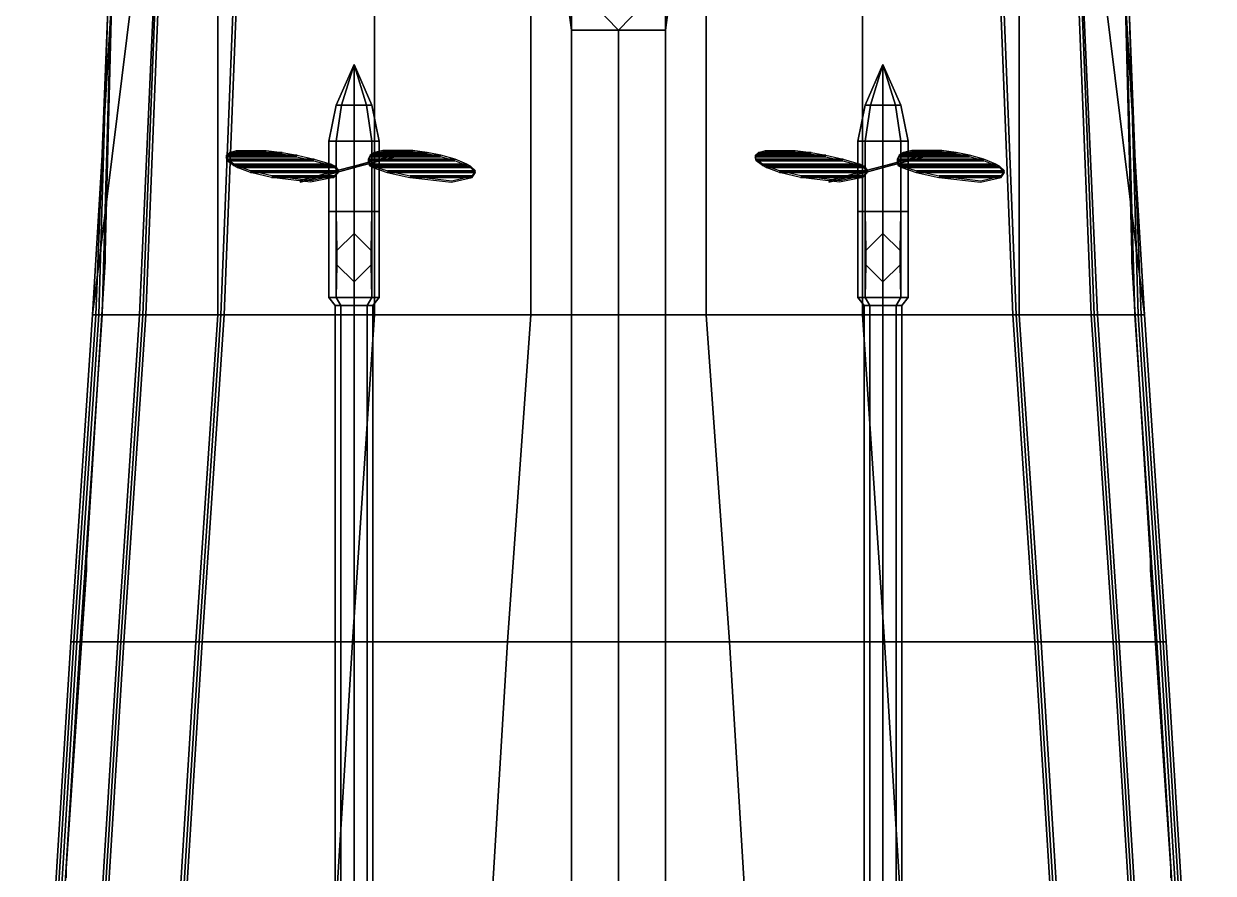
# Model space of a CAD drawing. Header units: millimetres. Extents: x -4 to 4, y -29 to 80.
# Drawn here: x -3.8 to 3.8, y 19.54 to 24.97 of the extents above; entities that cross this region are included whole.
import ezdxf

# ---------------------------------------------------------------- set-up
doc = ezdxf.new("R2010")
doc.units = ezdxf.units.MM
for name, color, linetype in [('deck', 2, 'Continuous'), ('propeller', 1, 'Continuous'), ('railings', 6, 'Continuous'), ('rails', 5, 'Continuous')]:
    doc.layers.add(name, color=color, linetype=linetype)

msp = doc.modelspace()

# ---------------------------------------------------------------- linework, layer by layer
for points in [[(-3.06, 23.11, -0.48), (-3.36, 23.11, -0.05), (-2.89, 26.91)], [(-3.36, 23.11, -0.05), (-3.36, 23.11), (-2.89, 26.91)], [(-3.36, 23.11), (-3.34, 23.11, 1.03), (-3.19, 26.91, 1.03), (-3.13, 26.91, 0.48)], [(-3.36, 23.11), (-3.36, 23.11), (-3.13, 26.91, 0.48), (-2.89, 26.91)], [(-3.34, 23.11, 1.03), (-3.3, 23.11, 1.64), (-3.19, 26.91, 1.69), (-3.19, 26.91, 1.03)], [(-3.32, 23.11, 1.7), (-3.3, 23.11, 1.72), (-3.19, 26.91, 1.77), (-3.21, 26.91, 1.75)], [(-3.32, 23.11, 1.66), (-3.32, 23.11, 1.7), (-3.21, 26.91, 1.75), (-3.21, 26.91, 1.71)], [(-3.3, 23.11, 1.64), (-3.32, 23.11, 1.66), (-3.21, 26.91, 1.71), (-3.19, 26.91, 1.69)], [(-2.56, 23.11, -0.77), (-3.06, 23.11, -0.48), (-2.89, 26.91), (-2.56, 26.91, -0.24)], [(-1.56, 23.11, -0.95), (-2.56, 23.11, -0.77), (-2.56, 26.91, -0.24), (-1.56, 26.91, -0.42)], [(-0.56, 23.11, -0.98), (-1.56, 23.11, -0.95), (-1.56, 26.91, -0.42), (-0.56, 26.91, -0.45)], [(0.3, 24.93, -0.81), (-0.3, 24.93, -0.81), (-0.56, 26.91, -0.45), (0.56, 26.91, -0.45)], [(-0.3, 23.11, -1.05), (-0.56, 23.11, -0.98), (-0.56, 26.91, -0.45), (-0.3, 24.93, -0.81)], [(0.56, 23.11, -0.98), (0.3, 23.11, -1.05), (0.3, 24.93, -0.81), (0.56, 26.91, -0.45)], [(1.56, 23.11, -0.95), (0.56, 23.11, -0.98), (0.56, 26.91, -0.45), (1.56, 26.91, -0.42)], [(2.56, 23.11, -0.77), (1.56, 23.11, -0.95), (1.56, 26.91, -0.42), (2.56, 26.91, -0.24)], [(3.06, 23.11, -0.48), (2.56, 23.11, -0.77), (2.56, 26.91, -0.24), (2.89, 26.91)], [(3.36, 23.11, -0.05), (3.06, 23.11, -0.48), (2.89, 26.91)], [(3.36, 23.11), (3.36, 23.11, -0.05), (2.89, 26.91)], [(3.36, 23.11), (3.36, 23.11), (2.89, 26.91), (3.13, 26.91, 0.48)], [(3.34, 23.11, 1.03), (3.36, 23.11), (3.13, 26.91, 0.48), (3.19, 26.91, 1.03)], [(3.3, 23.11, 1.64), (3.34, 23.11, 1.03), (3.19, 26.91, 1.03), (3.19, 26.91, 1.69)], [(3.32, 23.11, 1.66), (3.3, 23.11, 1.64), (3.19, 26.91, 1.69), (3.21, 26.91, 1.71)], [(3.3, 23.11, 1.72), (3.32, 23.11, 1.7), (3.21, 26.91, 1.75), (3.19, 26.91, 1.77)], [(3.32, 23.11, 1.7), (3.32, 23.11, 1.66), (3.21, 26.91, 1.71), (3.21, 26.91, 1.75)], [(-0.3, 25.24, -2.28), (-0.3, 24.93, -2.28), (-0.3, 24.93, -2.19), (-0.3, 25.24, -2.19)], [(0.3, 25.24, -2.28), (0, 24.93, -2.36), (0, 24.93, -2.36), (-0.3, 25.24, -2.28)], [(-0.3, 25.24, -2.19), (-0.3, 24.93, -2.19), (0.3, 24.93, -2.19), (0.3, 25.24, -2.19)], [(0, 24.93, -2.36), (0, 24.93, -2.36), (-0.3, 24.93, -2.28), (-0.3, 25.24, -2.28)], [(0.3, 24.93, -2.28), (0, 24.93, -2.36), (0, 24.93, -2.36), (0.3, 25.24, -2.28)], [(0.3, 24.93, -2.19), (0.3, 24.93, -2.28), (0.3, 25.24, -2.28), (0.3, 25.24, -2.19)], [(-0.3, 24.93, -2.28), (-0.3, 24.93, -2.28), (-0.3, 21.02, -1.2), (-0.3, 23.11, -1.05)], [(-0.3, 21.02, -1.2), (-0.3, 24.93, -2.28), (-0.3, 24.93, -2.28), (-0.3, 16.19, -1.42)], [(0, 24.93, -2.36), (0, 11.54, -2.36), (-0.3, 12.17, -2.28), (-0.3, 24.93, -2.28)], [(-0.3, 24.93, -2.28), (-0.3, 12.17, -2.28), (-0.3, 12.17, -2.28), (-0.3, 16.19, -1.42)], [(0.3, 24.93, -0.81), (0.3, 24.93, -2.19), (-0.3, 24.93, -2.19), (-0.3, 24.93, -0.81)], [(-0.3, 24.93, -0.81), (-0.3, 24.93, -2.28), (-0.3, 24.93, -2.28), (-0.3, 23.11, -1.05)], [(0.3, 24.93, -2.28), (0.3, 12.17, -2.28), (0, 11.54, -2.36), (0, 24.93, -2.36)], [(0.3, 21.02, -1.2), (0.3, 24.93, -2.28), (0.3, 24.93, -2.28), (0.3, 23.11, -1.05)], [(0.3, 24.93, -2.28), (0.3, 24.93, -2.28), (0.3, 21.02, -1.2), (0.3, 16.19, -1.42)], [(0.3, 12.17, -2.28), (0.3, 12.17, -2.28), (0.3, 24.93, -2.28), (0.3, 16.19, -1.42)], [(0.3, 24.93, -2.28), (0.3, 24.93, -2.28), (0.3, 24.93, -0.81), (0.3, 23.11, -1.05)], [(-1.8031, 23.77, -1.6369), (-1.85, 23.77, -1.75), (-1.85, 23.22, -1.75), (-1.8031, 23.22, -1.6369)], [(-1.85, 23.77, -1.75), (-1.8031, 23.77, -1.8631), (-1.8031, 23.22, -1.8631), (-1.85, 23.22, -1.75)], [(-1.8, 23.52, -1.6356), (-1.8031, 23.77, -1.6369), (-1.8031, 23.22, -1.6369), (-1.8, 23.43, -1.6356)], [(-1.8031, 23.77, -1.8631), (-1.69, 23.77, -1.91), (-1.69, 23.22, -1.91), (-1.8031, 23.22, -1.8631)], [(-1.69, 23.77, -1.59), (-1.8031, 23.77, -1.6369), (-1.8, 23.52, -1.6356), (-1.69, 23.63, -1.59)], [(-1.69, 23.77, -1.91), (-1.5769, 23.77, -1.8631), (-1.5769, 23.22, -1.8631), (-1.69, 23.22, -1.91)], [(-1.5769, 23.77, -1.6369), (-1.69, 23.77, -1.59), (-1.69, 23.63, -1.59), (-1.58, 23.52, -1.6356)], [(-1.5769, 23.77, -1.6369), (-1.58, 23.52, -1.6356), (-1.58, 23.43, -1.6356), (-1.5769, 23.22, -1.6369)], [(-1.53, 23.77, -1.75), (-1.5769, 23.77, -1.6369), (-1.5769, 23.22, -1.6369), (-1.53, 23.22, -1.75)], [(-1.5769, 23.77, -1.8631), (-1.53, 23.77, -1.75), (-1.53, 23.22, -1.75), (-1.5769, 23.22, -1.8631)], [(1.53, 23.77, -1.75), (1.5769, 23.77, -1.8631), (1.5769, 23.22, -1.8631), (1.53, 23.22, -1.75)], [(1.5769, 23.77, -1.6369), (1.53, 23.77, -1.75), (1.53, 23.22, -1.75), (1.5769, 23.22, -1.6369)], [(1.5769, 23.77, -1.8631), (1.69, 23.77, -1.91), (1.69, 23.22, -1.91), (1.5769, 23.22, -1.8631)], [(1.69, 23.77, -1.59), (1.5769, 23.77, -1.6369), (1.58, 23.52, -1.6356), (1.69, 23.63, -1.59)], [(1.58, 23.52, -1.6356), (1.5769, 23.77, -1.6369), (1.5769, 23.22, -1.6369), (1.58, 23.43, -1.6356)], [(1.69, 23.77, -1.91), (1.8031, 23.77, -1.8631), (1.8031, 23.22, -1.8631), (1.69, 23.22, -1.91)], [(1.8031, 23.77, -1.6369), (1.69, 23.77, -1.59), (1.69, 23.63, -1.59), (1.8, 23.52, -1.6356)], [(1.8031, 23.77, -1.6369), (1.8, 23.52, -1.6356), (1.8, 23.43, -1.6356), (1.8031, 23.22, -1.6369)], [(1.8031, 23.77, -1.8631), (1.85, 23.77, -1.75), (1.85, 23.22, -1.75), (1.8031, 23.22, -1.8631)], [(1.85, 23.77, -1.75), (1.8031, 23.77, -1.6369), (1.8031, 23.22, -1.6369), (1.85, 23.22, -1.75)], [(-1.69, 23.63, -1.59), (-1.8, 23.52, -1.6356), (-1.8, 23.52, -0.84), (-1.69, 23.63, -0.85)], [(-1.58, 23.52, -1.6356), (-1.69, 23.63, -1.59), (-1.69, 23.63, -0.85), (-1.58, 23.52, -0.84)], [(1.69, 23.63, -1.59), (1.58, 23.52, -1.6356), (1.58, 23.52, -0.84), (1.69, 23.63, -0.85)], [(1.8, 23.52, -1.6356), (1.69, 23.63, -1.59), (1.69, 23.63, -0.85), (1.8, 23.52, -0.84)], [(-1.8, 23.52, -1.6356), (-1.8, 23.43, -1.6356), (-1.8, 23.43, -0.86), (-1.8, 23.52, -0.84)], [(-1.58, 23.43, -1.6356), (-1.58, 23.52, -1.6356), (-1.58, 23.52, -0.84), (-1.58, 23.43, -0.86)], [(1.58, 23.52, -1.6356), (1.58, 23.43, -1.6356), (1.58, 23.43, -0.86), (1.58, 23.52, -0.84)], [(1.8, 23.43, -1.6356), (1.8, 23.52, -1.6356), (1.8, 23.52, -0.84), (1.8, 23.43, -0.86)], [(-1.69, 23.32, -1.59), (-1.8, 23.43, -1.6356), (-1.8031, 23.22, -1.6369), (-1.69, 23.22, -1.59)], [(-1.8, 23.43, -1.6356), (-1.69, 23.32, -1.59), (-1.69, 23.32, -0.89), (-1.8, 23.43, -0.86)], [(-1.69, 23.32, -1.59), (-1.58, 23.43, -1.6356), (-1.58, 23.43, -0.86), (-1.69, 23.32, -0.89)], [(-1.58, 23.43, -1.6356), (-1.69, 23.32, -1.59), (-1.69, 23.22, -1.59), (-1.5769, 23.22, -1.6369)], [(1.69, 23.32, -1.59), (1.58, 23.43, -1.6356), (1.5769, 23.22, -1.6369), (1.69, 23.22, -1.59)], [(1.58, 23.43, -1.6356), (1.69, 23.32, -1.59), (1.69, 23.32, -0.89), (1.58, 23.43, -0.86)], [(1.69, 23.32, -1.59), (1.8, 23.43, -1.6356), (1.8, 23.43, -0.86), (1.69, 23.32, -0.89)], [(1.8, 23.43, -1.6356), (1.69, 23.32, -1.59), (1.69, 23.22, -1.59), (1.8031, 23.22, -1.6369)], [(-1.8031, 23.22, -1.6369), (-1.85, 23.22, -1.75), (-1.81, 23.17, -1.75), (-1.7749, 23.17, -1.6651)], [(-1.85, 23.22, -1.75), (-1.8031, 23.22, -1.8631), (-1.7749, 23.17, -1.8349), (-1.81, 23.17, -1.75)], [(-1.69, 23.22, -1.59), (-1.8031, 23.22, -1.6369), (-1.7749, 23.17, -1.6651), (-1.69, 23.17, -1.63)], [(-1.8031, 23.22, -1.8631), (-1.69, 23.22, -1.91), (-1.69, 23.17, -1.87), (-1.7749, 23.17, -1.8349)], [(-1.5769, 23.22, -1.6369), (-1.69, 23.22, -1.59), (-1.69, 23.17, -1.63), (-1.6051, 23.17, -1.6651)], [(-1.69, 23.22, -1.91), (-1.5769, 23.22, -1.8631), (-1.6051, 23.17, -1.8349), (-1.69, 23.17, -1.87)], [(-1.53, 23.22, -1.75), (-1.5769, 23.22, -1.6369), (-1.6051, 23.17, -1.6651), (-1.57, 23.17, -1.75)], [(-1.5769, 23.22, -1.8631), (-1.53, 23.22, -1.75), (-1.57, 23.17, -1.75), (-1.6051, 23.17, -1.8349)], [(1.53, 23.22, -1.75), (1.5769, 23.22, -1.8631), (1.6051, 23.17, -1.8349), (1.57, 23.17, -1.75)], [(1.5769, 23.22, -1.6369), (1.53, 23.22, -1.75), (1.57, 23.17, -1.75), (1.6051, 23.17, -1.6651)], [(1.5769, 23.22, -1.8631), (1.69, 23.22, -1.91), (1.69, 23.17, -1.87), (1.6051, 23.17, -1.8349)], [(1.69, 23.22, -1.59), (1.5769, 23.22, -1.6369), (1.6051, 23.17, -1.6651), (1.69, 23.17, -1.63)], [(1.69, 23.22, -1.91), (1.8031, 23.22, -1.8631), (1.7749, 23.17, -1.8349), (1.69, 23.17, -1.87)], [(1.8031, 23.22, -1.6369), (1.69, 23.22, -1.59), (1.69, 23.17, -1.63), (1.7749, 23.17, -1.6651)], [(1.8031, 23.22, -1.8631), (1.85, 23.22, -1.75), (1.81, 23.17, -1.75), (1.7749, 23.17, -1.8349)], [(1.85, 23.22, -1.75), (1.8031, 23.22, -1.6369), (1.7749, 23.17, -1.6651), (1.81, 23.17, -1.75)], [(-3.34, 23.11, 1.03), (-3.36, 23.11), (-3.5, 21.02), (-3.48, 21.02, 1)], [(-3.36, 23.11), (-3.36, 23.11, -0.05), (-3.5, 21.02, -0.18), (-3.5, 21.02)], [(-3.36, 23.11, -0.05), (-3.06, 23.11, -0.48), (-3.2, 21.02, -0.61), (-3.5, 21.02, -0.18)], [(-3.3, 23.11, 1.64), (-3.34, 23.11, 1.03), (-3.48, 21.02, 1), (-3.44, 21.02, 1.61)], [(-3.3, 23.11, 1.72), (-3.32, 23.11, 1.7), (-3.46, 21.02, 1.67), (-3.44, 21.02, 1.69)], [(-3.32, 23.11, 1.7), (-3.32, 23.11, 1.66), (-3.46, 21.02, 1.63), (-3.46, 21.02, 1.67)], [(-3.32, 23.11, 1.66), (-3.3, 23.11, 1.64), (-3.44, 21.02, 1.61), (-3.46, 21.02, 1.63)], [(-3.06, 23.11, -0.48), (-2.56, 23.11, -0.77), (-2.7, 21.02, -0.9), (-3.2, 21.02, -0.61)], [(-2.56, 23.11, -0.77), (-1.56, 23.11, -0.95), (-1.7, 21.02, -1.08), (-2.7, 21.02, -0.9)], [(-1.7749, 23.17, -1.6651), (-1.81, 23.17, -1.75), (-1.81, 14.95, -1.46), (-1.7749, 14.95, -1.3751)], [(-1.81, 23.17, -1.75), (-1.7749, 23.17, -1.8349), (-1.7749, 14.95, -1.5449), (-1.81, 14.95, -1.46)], [(-1.69, 23.17, -1.63), (-1.7749, 23.17, -1.6651), (-1.7749, 14.95, -1.3751), (-1.69, 14.95, -1.34)], [(-1.7749, 23.17, -1.8349), (-1.69, 23.17, -1.87), (-1.69, 14.95, -1.58), (-1.7749, 14.95, -1.5449)], [(-1.56, 23.11, -0.95), (-0.56, 23.11, -0.98), (-0.71, 21.02, -1.11), (-1.7, 21.02, -1.08)], [(-1.6051, 23.17, -1.6651), (-1.69, 23.17, -1.63), (-1.69, 14.95, -1.34), (-1.6051, 14.95, -1.3751)], [(-1.69, 23.17, -1.87), (-1.6051, 23.17, -1.8349), (-1.6051, 14.95, -1.5449), (-1.69, 14.95, -1.58)], [(-1.57, 23.17, -1.75), (-1.6051, 23.17, -1.6651), (-1.6051, 14.95, -1.3751), (-1.57, 14.95, -1.46)], [(-1.6051, 23.17, -1.8349), (-1.57, 23.17, -1.75), (-1.57, 14.95, -1.46), (-1.6051, 14.95, -1.5449)], [(-0.56, 23.11, -0.98), (-0.3, 23.11, -1.05), (-0.3, 21.02, -1.2), (-0.71, 21.02, -1.11)], [(0.3, 23.11, -1.05), (0.56, 23.11, -0.98), (0.71, 21.02, -1.11), (0.3, 21.02, -1.2)], [(0.56, 23.11, -0.98), (1.56, 23.11, -0.95), (1.7, 21.02, -1.08), (0.71, 21.02, -1.11)], [(1.56, 23.11, -0.95), (2.56, 23.11, -0.77), (2.7, 21.02, -0.9), (1.7, 21.02, -1.08)], [(1.57, 23.17, -1.75), (1.6051, 23.17, -1.8349), (1.6051, 14.95, -1.5449), (1.57, 14.95, -1.46)], [(1.6051, 23.17, -1.6651), (1.57, 23.17, -1.75), (1.57, 14.95, -1.46), (1.6051, 14.95, -1.3751)], [(1.6051, 23.17, -1.8349), (1.69, 23.17, -1.87), (1.69, 14.95, -1.58), (1.6051, 14.95, -1.5449)], [(1.69, 23.17, -1.63), (1.6051, 23.17, -1.6651), (1.6051, 14.95, -1.3751), (1.69, 14.95, -1.34)], [(1.69, 23.17, -1.87), (1.7749, 23.17, -1.8349), (1.7749, 14.95, -1.5449), (1.69, 14.95, -1.58)], [(1.7749, 23.17, -1.6651), (1.69, 23.17, -1.63), (1.69, 14.95, -1.34), (1.7749, 14.95, -1.3751)], [(1.7749, 23.17, -1.8349), (1.81, 23.17, -1.75), (1.81, 14.95, -1.46), (1.7749, 14.95, -1.5449)], [(1.81, 23.17, -1.75), (1.7749, 23.17, -1.6651), (1.7749, 14.95, -1.3751), (1.81, 14.95, -1.46)], [(2.56, 23.11, -0.77), (3.06, 23.11, -0.48), (3.2, 21.02, -0.61), (2.7, 21.02, -0.9)], [(3.06, 23.11, -0.48), (3.36, 23.11, -0.05), (3.5, 21.02, -0.18), (3.2, 21.02, -0.61)], [(3.34, 23.11, 1.03), (3.3, 23.11, 1.64), (3.44, 21.02, 1.61), (3.48, 21.02, 1)], [(3.3, 23.11, 1.64), (3.32, 23.11, 1.66), (3.46, 21.02, 1.63), (3.44, 21.02, 1.61)], [(3.32, 23.11, 1.7), (3.3, 23.11, 1.72), (3.44, 21.02, 1.69), (3.46, 21.02, 1.67)], [(3.32, 23.11, 1.66), (3.32, 23.11, 1.7), (3.46, 21.02, 1.67), (3.46, 21.02, 1.63)], [(3.36, 23.11), (3.34, 23.11, 1.03), (3.48, 21.02, 1), (3.5, 21.02)], [(3.36, 23.11, -0.05), (3.36, 23.11), (3.5, 21.02), (3.5, 21.02, -0.18)], [(-3.5, 16.19, -0.84), (-3.8, 16.19, -0.41), (-3.5, 21.02, -0.18), (-3.2, 21.02, -0.61)], [(-3.8, 16.19, -0.41), (-3.8, 16.19), (-3.5, 21.02), (-3.5, 21.02, -0.18)], [(-3.8, 16.19), (-3.78, 16.19, 1), (-3.48, 21.02, 1), (-3.5, 21.02)], [(-3.78, 16.19, 1), (-3.74, 16.19, 1.61), (-3.44, 21.02, 1.61), (-3.48, 21.02, 1)], [(-3.74, 16.19, 1.61), (-3.76, 16.19, 1.63), (-3.46, 21.02, 1.63), (-3.44, 21.02, 1.61)], [(-3.76, 16.19, 1.63), (-3.76, 16.19, 1.67), (-3.46, 21.02, 1.67), (-3.46, 21.02, 1.63)], [(-3.76, 16.19, 1.67), (-3.74, 16.19, 1.69), (-3.44, 21.02, 1.69), (-3.46, 21.02, 1.67)], [(-3, 16.19, -1.13), (-3.5, 16.19, -0.84), (-3.2, 21.02, -0.61), (-2.7, 21.02, -0.9)], [(-2, 16.19, -1.31), (-3, 16.19, -1.13), (-2.7, 21.02, -0.9), (-1.7, 21.02, -1.08)], [(-1, 16.19, -1.34), (-2, 16.19, -1.31), (-1.7, 21.02, -1.08), (-0.71, 21.02, -1.11)], [(-0.3, 16.19, -1.42), (-1, 16.19, -1.34), (-0.71, 21.02, -1.11), (-0.3, 21.02, -1.2)], [(1, 16.19, -1.34), (0.3, 16.19, -1.42), (0.3, 21.02, -1.2), (0.71, 21.02, -1.11)], [(2, 16.19, -1.31), (1, 16.19, -1.34), (0.71, 21.02, -1.11), (1.7, 21.02, -1.08)], [(3, 16.19, -1.13), (2, 16.19, -1.31), (1.7, 21.02, -1.08), (2.7, 21.02, -0.9)], [(3.5, 16.19, -0.84), (3, 16.19, -1.13), (2.7, 21.02, -0.9), (3.2, 21.02, -0.61)], [(3.8, 16.19, -0.41), (3.5, 16.19, -0.84), (3.2, 21.02, -0.61), (3.5, 21.02, -0.18)], [(3.76, 16.19, 1.63), (3.74, 16.19, 1.61), (3.44, 21.02, 1.61), (3.46, 21.02, 1.63)], [(3.74, 16.19, 1.69), (3.76, 16.19, 1.67), (3.46, 21.02, 1.67), (3.44, 21.02, 1.69)], [(3.74, 16.19, 1.61), (3.78, 16.19, 1), (3.48, 21.02, 1), (3.44, 21.02, 1.61)], [(3.76, 16.19, 1.67), (3.76, 16.19, 1.63), (3.46, 21.02, 1.63), (3.46, 21.02, 1.67)], [(3.78, 16.19, 1), (3.8, 16.19), (3.5, 21.02), (3.48, 21.02, 1)], [(3.8, 16.19), (3.8, 16.19, -0.41), (3.5, 21.02, -0.18), (3.5, 21.02)]]:
    msp.add_3dface(points)
at = {"layer": 'deck'}
for points in [[(-3.19, 26.91, 1.77), (-3.3, 23.11, 1.72), (-3.04, 23.11, 1.72), (-2.89, 26.91, 1.77)], [(-2.87, 26.91, 1.77), (-3.02, 23.11, 1.72), (-2.54, 23.11, 1.72), (-2.39, 26.91, 1.77)], [(-2.37, 26.91, 1.77), (-2.52, 23.11, 1.72), (2.52, 23.11, 1.72), (2.37, 26.91, 1.77)], [(2.39, 26.91, 1.77), (2.54, 23.11, 1.72), (3.02, 23.11, 1.72), (2.87, 26.91, 1.77)], [(2.89, 26.91, 1.77), (3.04, 23.11, 1.72), (3.3, 23.11, 1.72), (3.19, 26.91, 1.77)], [(-3.3, 23.11, 1.72), (-3.44, 21.02, 1.69), (-3.18, 21.02, 1.69), (-3.04, 23.11, 1.72)], [(-3.02, 23.11, 1.72), (-3.16, 21.02, 1.69), (-2.68, 21.02, 1.69), (-2.54, 23.11, 1.72)], [(-2.52, 23.11, 1.72), (-2.66, 21.02, 1.69), (2.66, 21.02, 1.69), (2.52, 23.11, 1.72)], [(2.54, 23.11, 1.72), (2.68, 21.02, 1.69), (3.16, 21.02, 1.69), (3.02, 23.11, 1.72)], [(3.04, 23.11, 1.72), (3.18, 21.02, 1.69), (3.44, 21.02, 1.69), (3.3, 23.11, 1.72)], [(-3.44, 21.02, 1.69), (-3.74, 16.19, 1.69), (-3.48, 16.19, 1.69), (-3.18, 21.02, 1.69)], [(-3.16, 21.02, 1.69), (-3.46, 16.19, 1.69), (-2.98, 16.19, 1.69), (-2.68, 21.02, 1.69)], [(-2.66, 21.02, 1.69), (-2.96, 16.19, 1.69), (2.96, 16.19, 1.69), (2.66, 21.02, 1.69)], [(2.68, 21.02, 1.69), (2.98, 16.19, 1.69), (3.46, 16.19, 1.69), (3.16, 21.02, 1.69)], [(3.18, 21.02, 1.69), (3.48, 16.19, 1.69), (3.74, 16.19, 1.69), (3.44, 21.02, 1.69)]]:
    msp.add_3dface(points, dxfattribs=at)
at = {"layer": 'propeller'}
for points in [[(-1.69, 24.71, -1.75), (-1.8031, 24.45, -1.75), (-1.77, 24.45, -1.67), (-1.69, 24.71, -1.75)], [(-1.69, 24.71, -1.75), (-1.77, 24.45, -1.83), (-1.8031, 24.45, -1.75), (-1.69, 24.71, -1.75)], [(-1.69, 24.71, -1.75), (-1.77, 24.45, -1.67), (-1.69, 24.45, -1.6369), (-1.69, 24.71, -1.75)], [(-1.69, 24.71, -1.75), (-1.69, 24.45, -1.8631), (-1.77, 24.45, -1.83), (-1.69, 24.71, -1.75)], [(-1.69, 24.71, -1.75), (-1.69, 24.45, -1.6369), (-1.61, 24.45, -1.67), (-1.69, 24.71, -1.75)], [(-1.69, 24.71, -1.75), (-1.61, 24.45, -1.67), (-1.5769, 24.45, -1.75), (-1.69, 24.71, -1.75)], [(-1.69, 24.71, -1.75), (-1.5769, 24.45, -1.75), (-1.61, 24.45, -1.83), (-1.69, 24.71, -1.75)], [(-1.69, 24.71, -1.75), (-1.61, 24.45, -1.83), (-1.69, 24.45, -1.8631), (-1.69, 24.71, -1.75)], [(1.69, 24.71, -1.75), (1.61, 24.45, -1.83), (1.5769, 24.45, -1.75), (1.69, 24.71, -1.75)], [(1.69, 24.71, -1.75), (1.5769, 24.45, -1.75), (1.61, 24.45, -1.67), (1.69, 24.71, -1.75)], [(1.69, 24.71, -1.75), (1.69, 24.45, -1.8631), (1.61, 24.45, -1.83), (1.69, 24.71, -1.75)], [(1.69, 24.71, -1.75), (1.61, 24.45, -1.67), (1.69, 24.45, -1.6369), (1.69, 24.71, -1.75)], [(1.69, 24.71, -1.75), (1.77, 24.45, -1.83), (1.69, 24.45, -1.8631), (1.69, 24.71, -1.75)], [(1.69, 24.71, -1.75), (1.8031, 24.45, -1.75), (1.77, 24.45, -1.83), (1.69, 24.71, -1.75)], [(1.69, 24.71, -1.75), (1.77, 24.45, -1.67), (1.8031, 24.45, -1.75), (1.69, 24.71, -1.75)], [(1.69, 24.71, -1.75), (1.69, 24.45, -1.6369), (1.77, 24.45, -1.67), (1.69, 24.71, -1.75)], [(-1.8031, 24.45, -1.75), (-1.85, 24.22, -1.75), (-1.8031, 24.22, -1.6369), (-1.77, 24.45, -1.67)], [(-1.77, 24.45, -1.83), (-1.8031, 24.22, -1.8631), (-1.85, 24.22, -1.75), (-1.8031, 24.45, -1.75)], [(-1.77, 24.45, -1.67), (-1.8031, 24.22, -1.6369), (-1.69, 24.22, -1.59), (-1.69, 24.45, -1.6369)], [(-1.69, 24.45, -1.8631), (-1.69, 24.22, -1.91), (-1.8031, 24.22, -1.8631), (-1.77, 24.45, -1.83)], [(-1.69, 24.45, -1.6369), (-1.69, 24.22, -1.59), (-1.5769, 24.22, -1.6369), (-1.61, 24.45, -1.67)], [(-1.61, 24.45, -1.83), (-1.5769, 24.22, -1.8631), (-1.69, 24.22, -1.91), (-1.69, 24.45, -1.8631)], [(-1.61, 24.45, -1.67), (-1.5769, 24.22, -1.6369), (-1.53, 24.22, -1.75), (-1.5769, 24.45, -1.75)], [(-1.5769, 24.45, -1.75), (-1.53, 24.22, -1.75), (-1.5769, 24.22, -1.8631), (-1.61, 24.45, -1.83)], [(1.61, 24.45, -1.83), (1.5769, 24.22, -1.8631), (1.53, 24.22, -1.75), (1.5769, 24.45, -1.75)], [(1.5769, 24.45, -1.75), (1.53, 24.22, -1.75), (1.5769, 24.22, -1.6369), (1.61, 24.45, -1.67)], [(1.69, 24.45, -1.8631), (1.69, 24.22, -1.91), (1.5769, 24.22, -1.8631), (1.61, 24.45, -1.83)], [(1.61, 24.45, -1.67), (1.5769, 24.22, -1.6369), (1.69, 24.22, -1.59), (1.69, 24.45, -1.6369)], [(1.77, 24.45, -1.83), (1.8031, 24.22, -1.8631), (1.69, 24.22, -1.91), (1.69, 24.45, -1.8631)], [(1.69, 24.45, -1.6369), (1.69, 24.22, -1.59), (1.8031, 24.22, -1.6369), (1.77, 24.45, -1.67)], [(1.8031, 24.45, -1.75), (1.85, 24.22, -1.75), (1.8031, 24.22, -1.8631), (1.77, 24.45, -1.83)], [(1.77, 24.45, -1.67), (1.8031, 24.22, -1.6369), (1.85, 24.22, -1.75), (1.8031, 24.45, -1.75)], [(-1.8031, 24.22, -1.6369), (-1.85, 24.22, -1.75), (-1.85, 23.77, -1.75), (-1.8031, 23.77, -1.6369)], [(-1.85, 24.22, -1.75), (-1.8031, 24.22, -1.8631), (-1.8031, 23.77, -1.8631), (-1.85, 23.77, -1.75)], [(-1.69, 24.22, -1.59), (-1.8031, 24.22, -1.6369), (-1.8031, 23.77, -1.6369), (-1.69, 23.77, -1.59)], [(-1.8031, 24.22, -1.8631), (-1.69, 24.22, -1.91), (-1.69, 23.77, -1.91), (-1.8031, 23.77, -1.8631)], [(-1.5769, 24.22, -1.6369), (-1.69, 24.22, -1.59), (-1.69, 23.77, -1.59), (-1.5769, 23.77, -1.6369)], [(-1.69, 24.22, -1.91), (-1.5769, 24.22, -1.8631), (-1.5769, 23.77, -1.8631), (-1.69, 23.77, -1.91)], [(-1.53, 24.22, -1.75), (-1.5769, 24.22, -1.6369), (-1.5769, 23.77, -1.6369), (-1.53, 23.77, -1.75)], [(-1.5769, 24.22, -1.8631), (-1.53, 24.22, -1.75), (-1.53, 23.77, -1.75), (-1.5769, 23.77, -1.8631)], [(1.53, 24.22, -1.75), (1.5769, 24.22, -1.8631), (1.5769, 23.77, -1.8631), (1.53, 23.77, -1.75)], [(1.5769, 24.22, -1.6369), (1.53, 24.22, -1.75), (1.53, 23.77, -1.75), (1.5769, 23.77, -1.6369)], [(1.5769, 24.22, -1.8631), (1.69, 24.22, -1.91), (1.69, 23.77, -1.91), (1.5769, 23.77, -1.8631)], [(1.69, 24.22, -1.59), (1.5769, 24.22, -1.6369), (1.5769, 23.77, -1.6369), (1.69, 23.77, -1.59)], [(1.69, 24.22, -1.91), (1.8031, 24.22, -1.8631), (1.8031, 23.77, -1.8631), (1.69, 23.77, -1.91)], [(1.8031, 24.22, -1.6369), (1.69, 24.22, -1.59), (1.69, 23.77, -1.59), (1.8031, 23.77, -1.6369)], [(1.8031, 24.22, -1.8631), (1.85, 24.22, -1.75), (1.85, 23.77, -1.75), (1.8031, 23.77, -1.8631)], [(1.85, 24.22, -1.75), (1.8031, 24.22, -1.6369), (1.8031, 23.77, -1.6369), (1.85, 23.77, -1.75)], [(-2.5059, 24.1202, -1.9169), (-2.4877, 24.1383, -1.8283), (-2.15, 24.1383, -1.6333), (-2.0555, 24.1202, -1.6569)], [(-2.5009, 24.0943, -2.0256), (-2.5059, 24.1202, -1.9169), (-2.0555, 24.1202, -1.6569), (-1.9466, 24.0943, -1.7056)], [(-2.5046, 24.1299, -1.9191), (-2.4864, 24.148, -1.8306), (-2.1487, 24.148, -1.6356), (-2.0542, 24.1299, -1.6591)], [(-2.4996, 24.104, -2.0278), (-2.5046, 24.1299, -1.9191), (-2.0542, 24.1299, -1.6591), (-1.9453, 24.104, -1.7078)], [(-2.4602, 24.0633, -2.1359), (-2.5009, 24.0943, -2.0256), (-1.9466, 24.0943, -1.7056), (-1.8367, 24.0633, -1.7759)], [(-2.4589, 24.0729, -2.1382), (-2.4996, 24.104, -2.0278), (-1.9453, 24.104, -1.7078), (-1.8354, 24.0729, -1.7782)], [(-2.4877, 24.1383, -1.8283), (-2.4426, 24.1513, -1.7465), (-2.252, 24.1513, -1.6365), (-2.15, 24.1383, -1.6333)], [(-2.4864, 24.148, -1.8306), (-2.4413, 24.1609, -1.7488), (-2.2507, 24.1609, -1.6388), (-2.1487, 24.148, -1.6356)], [(-1.6417, 24.0729, -0.89), (-1.5258, 24.104, -0.91), (-1.5258, 24.104, -1.55), (-1.6417, 24.0729, -1.61)], [(-1.6391, 24.0633, -0.89), (-1.5232, 24.0943, -0.91), (-1.5232, 24.0943, -1.55), (-1.6391, 24.0633, -1.61)], [(-1.0459, 24.0943, -2.3144), (-1.1375, 24.1202, -2.3731), (-1.5879, 24.1202, -2.1131), (-1.6002, 24.0943, -1.9944)], [(-0.9707, 24.0633, -2.2241), (-1.0459, 24.0943, -2.3144), (-1.6002, 24.0943, -1.9944), (-1.5942, 24.0633, -1.8641)], [(-1.0446, 24.104, -2.3122), (-1.1362, 24.1299, -2.3709), (-1.5866, 24.1299, -2.1109), (-1.5989, 24.104, -1.9922)], [(-0.9694, 24.0729, -2.2218), (-1.0446, 24.104, -2.3122), (-1.5989, 24.104, -1.9922), (-1.5929, 24.0729, -1.8618)], [(-1.1375, 24.1202, -2.3731), (-1.2233, 24.1383, -2.4017), (-1.5611, 24.1383, -2.2067), (-1.5879, 24.1202, -2.1131)], [(-1.1362, 24.1299, -2.3709), (-1.222, 24.148, -2.3994), (-1.5598, 24.148, -2.2044), (-1.5866, 24.1299, -2.1109)], [(-1.2233, 24.1383, -2.4017), (-1.3167, 24.1513, -2.4035), (-1.5073, 24.1513, -2.2935), (-1.5611, 24.1383, -2.2067)], [(-1.222, 24.148, -2.3994), (-1.3154, 24.1609, -2.4012), (-1.506, 24.1609, -2.2912), (-1.5598, 24.148, -2.2044)], [(-1.5258, 24.104, -0.91), (-1.4292, 24.1299, -0.96), (-1.4292, 24.1299, -1.48), (-1.5258, 24.104, -1.55)], [(-1.5232, 24.0943, -0.91), (-1.4266, 24.1202, -0.96), (-1.4266, 24.1202, -1.48), (-1.5232, 24.0943, -1.55)], [(-1.4292, 24.1299, -0.96), (-1.3616, 24.148, -1.02), (-1.3616, 24.148, -1.41), (-1.4292, 24.1299, -1.48)], [(-1.4266, 24.1202, -0.96), (-1.359, 24.1383, -1.02), (-1.359, 24.1383, -1.41), (-1.4266, 24.1202, -1.48)], [(-1.3616, 24.148, -1.02), (-1.3133, 24.1609, -1.1), (-1.3133, 24.1609, -1.32), (-1.3616, 24.148, -1.41)], [(-1.359, 24.1383, -1.02), (-1.3107, 24.1513, -1.1), (-1.3107, 24.1513, -1.32), (-1.359, 24.1383, -1.41)], [(0.8741, 24.1202, -1.9169), (0.8923, 24.1383, -1.8283), (1.23, 24.1383, -1.6333), (1.3245, 24.1202, -1.6569)], [(0.8791, 24.0943, -2.0256), (0.8741, 24.1202, -1.9169), (1.3245, 24.1202, -1.6569), (1.4334, 24.0943, -1.7056)], [(0.8754, 24.1299, -1.9191), (0.8936, 24.148, -1.8306), (1.2313, 24.148, -1.6356), (1.3258, 24.1299, -1.6591)], [(0.8804, 24.104, -2.0278), (0.8754, 24.1299, -1.9191), (1.3258, 24.1299, -1.6591), (1.4347, 24.104, -1.7078)], [(0.9198, 24.0633, -2.1359), (0.8791, 24.0943, -2.0256), (1.4334, 24.0943, -1.7056), (1.5433, 24.0633, -1.7759)], [(0.9211, 24.0729, -2.1382), (0.8804, 24.104, -2.0278), (1.4347, 24.104, -1.7078), (1.5446, 24.0729, -1.7782)], [(0.8923, 24.1383, -1.8283), (0.9374, 24.1513, -1.7465), (1.128, 24.1513, -1.6365), (1.23, 24.1383, -1.6333)], [(0.8936, 24.148, -1.8306), (0.9387, 24.1609, -1.7488), (1.1293, 24.1609, -1.6388), (1.2313, 24.148, -1.6356)], [(1.7383, 24.0729, -0.89), (1.8542, 24.104, -0.91), (1.8542, 24.104, -1.55), (1.7383, 24.0729, -1.61)], [(1.7409, 24.0633, -0.89), (1.8568, 24.0943, -0.91), (1.8568, 24.0943, -1.55), (1.7409, 24.0633, -1.61)], [(2.3341, 24.0943, -2.3144), (2.2425, 24.1202, -2.3731), (1.7921, 24.1202, -2.1131), (1.7798, 24.0943, -1.9944)], [(2.4093, 24.0633, -2.2241), (2.3341, 24.0943, -2.3144), (1.7798, 24.0943, -1.9944), (1.7858, 24.0633, -1.8641)], [(2.3354, 24.104, -2.3122), (2.2438, 24.1299, -2.3709), (1.7934, 24.1299, -2.1109), (1.7811, 24.104, -1.9922)], [(2.4106, 24.0729, -2.2218), (2.3354, 24.104, -2.3122), (1.7811, 24.104, -1.9922), (1.7871, 24.0729, -1.8618)], [(2.2425, 24.1202, -2.3731), (2.1567, 24.1383, -2.4017), (1.8189, 24.1383, -2.2067), (1.7921, 24.1202, -2.1131)], [(2.2438, 24.1299, -2.3709), (2.158, 24.148, -2.3994), (1.8202, 24.148, -2.2044), (1.7934, 24.1299, -2.1109)], [(2.1567, 24.1383, -2.4017), (2.0633, 24.1513, -2.4035), (1.8727, 24.1513, -2.2935), (1.8189, 24.1383, -2.2067)], [(2.158, 24.148, -2.3994), (2.0646, 24.1609, -2.4012), (1.874, 24.1609, -2.2912), (1.8202, 24.148, -2.2044)], [(1.8542, 24.104, -0.91), (1.9508, 24.1299, -0.96), (1.9508, 24.1299, -1.48), (1.8542, 24.104, -1.55)], [(1.8568, 24.0943, -0.91), (1.9534, 24.1202, -0.96), (1.9534, 24.1202, -1.48), (1.8568, 24.0943, -1.55)], [(1.9508, 24.1299, -0.96), (2.0184, 24.148, -1.02), (2.0184, 24.148, -1.41), (1.9508, 24.1299, -1.48)], [(1.9534, 24.1202, -0.96), (2.021, 24.1383, -1.02), (2.021, 24.1383, -1.41), (1.9534, 24.1202, -1.48)], [(2.0184, 24.148, -1.02), (2.0667, 24.1609, -1.1), (2.0667, 24.1609, -1.32), (2.0184, 24.148, -1.41)], [(2.021, 24.1383, -1.02), (2.0693, 24.1513, -1.1), (2.0693, 24.1513, -1.32), (2.021, 24.1383, -1.41)], [(-2.4361, 24.0503, -2.1778), (-2.4602, 24.0633, -2.1359), (-1.8367, 24.0633, -1.7759), (-1.8125, 24.0503, -1.8178)], [(-2.4348, 24.06, -2.18), (-2.4589, 24.0729, -2.1382), (-1.8354, 24.0729, -1.7782), (-1.8112, 24.06, -1.82)], [(-2.3521, 24.0193, -2.2631), (-2.4361, 24.0503, -2.1778), (-1.8125, 24.0503, -1.8178), (-1.7892, 24.0193, -1.9381)], [(-2.3508, 24.0289, -2.2654), (-2.4348, 24.06, -2.18), (-1.8112, 24.06, -1.82), (-1.7879, 24.0289, -1.9404)], [(-2.2162, 23.9882, -2.3185), (-2.3521, 24.0193, -2.2631), (-1.7892, 24.0193, -1.9381), (-1.8179, 23.9882, -2.0885)], [(-2.2149, 23.9979, -2.3208), (-2.3508, 24.0289, -2.2654), (-1.7879, 24.0289, -1.9404), (-1.8166, 23.9979, -2.0908)], [(-1.9218, 23.9979, -1.01), (-1.8059, 24.0289, -0.92), (-1.8059, 24.0289, -1.57), (-1.9218, 23.9979, -1.47)], [(-1.9192, 23.9882, -1.01), (-1.8033, 24.0193, -0.92), (-1.8033, 24.0193, -1.57), (-1.9192, 23.9882, -1.47)], [(-1.8059, 24.0289, -0.92), (-1.69, 24.06, -0.89), (-1.69, 24.06, -1.61), (-1.8059, 24.0289, -1.57)], [(-1.8033, 24.0193, -0.92), (-1.6874, 24.0503, -0.89), (-1.6874, 24.0503, -1.61), (-1.8033, 24.0193, -1.57)], [(-1.69, 24.06, -0.89), (-1.6417, 24.0729, -0.89), (-1.6417, 24.0729, -1.61), (-1.69, 24.06, -1.61)], [(-1.6874, 24.0503, -0.89), (-1.6391, 24.0633, -0.89), (-1.6391, 24.0633, -1.61), (-1.6874, 24.0503, -1.61)], [(-0.9465, 24.0503, -2.1822), (-0.9707, 24.0633, -2.2241), (-1.5942, 24.0633, -1.8641), (-1.5701, 24.0503, -1.8222)], [(-0.9452, 24.06, -2.18), (-0.9694, 24.0729, -2.2218), (-1.5929, 24.0729, -1.8618), (-1.5688, 24.06, -1.82)], [(-0.9145, 24.0193, -2.0669), (-0.9465, 24.0503, -2.1822), (-1.5701, 24.0503, -1.8222), (-1.4775, 24.0193, -1.7419)], [(-0.9132, 24.0289, -2.0646), (-0.9452, 24.06, -2.18), (-1.5688, 24.06, -1.82), (-1.4762, 24.0289, -1.7396)], [(-0.9345, 23.9882, -1.9215), (-0.9145, 24.0193, -2.0669), (-1.4775, 24.0193, -1.7419), (-1.3329, 23.9882, -1.6915)], [(-0.9332, 23.9979, -1.9192), (-0.9132, 24.0289, -2.0646), (-1.4762, 24.0289, -1.7396), (-1.3316, 23.9979, -1.6892)], [(0.9439, 24.0503, -2.1778), (0.9198, 24.0633, -2.1359), (1.5433, 24.0633, -1.7759), (1.5675, 24.0503, -1.8178)], [(0.9452, 24.06, -2.18), (0.9211, 24.0729, -2.1382), (1.5446, 24.0729, -1.7782), (1.5688, 24.06, -1.82)], [(1.0279, 24.0193, -2.2631), (0.9439, 24.0503, -2.1778), (1.5675, 24.0503, -1.8178), (1.5908, 24.0193, -1.9381)], [(1.0292, 24.0289, -2.2654), (0.9452, 24.06, -2.18), (1.5688, 24.06, -1.82), (1.5921, 24.0289, -1.9404)], [(1.1638, 23.9882, -2.3185), (1.0279, 24.0193, -2.2631), (1.5908, 24.0193, -1.9381), (1.5621, 23.9882, -2.0885)], [(1.1651, 23.9979, -2.3208), (1.0292, 24.0289, -2.2654), (1.5921, 24.0289, -1.9404), (1.5634, 23.9979, -2.0908)], [(1.4582, 23.9979, -1.01), (1.5741, 24.0289, -0.92), (1.5741, 24.0289, -1.57), (1.4582, 23.9979, -1.47)], [(1.4608, 23.9882, -1.01), (1.5767, 24.0193, -0.92), (1.5767, 24.0193, -1.57), (1.4608, 23.9882, -1.47)], [(1.5741, 24.0289, -0.92), (1.69, 24.06, -0.89), (1.69, 24.06, -1.61), (1.5741, 24.0289, -1.57)], [(1.5767, 24.0193, -0.92), (1.6926, 24.0503, -0.89), (1.6926, 24.0503, -1.61), (1.5767, 24.0193, -1.57)], [(1.69, 24.06, -0.89), (1.7383, 24.0729, -0.89), (1.7383, 24.0729, -1.61), (1.69, 24.06, -1.61)], [(1.6926, 24.0503, -0.89), (1.7409, 24.0633, -0.89), (1.7409, 24.0633, -1.61), (1.6926, 24.0503, -1.61)], [(2.4335, 24.0503, -2.1822), (2.4093, 24.0633, -2.2241), (1.7858, 24.0633, -1.8641), (1.8099, 24.0503, -1.8222)], [(2.4348, 24.06, -2.18), (2.4106, 24.0729, -2.2218), (1.7871, 24.0729, -1.8618), (1.8112, 24.06, -1.82)], [(2.4655, 24.0193, -2.0669), (2.4335, 24.0503, -2.1822), (1.8099, 24.0503, -1.8222), (1.9025, 24.0193, -1.7419)], [(2.4668, 24.0289, -2.0646), (2.4348, 24.06, -2.18), (1.8112, 24.06, -1.82), (1.9038, 24.0289, -1.7396)], [(2.4455, 23.9882, -1.9215), (2.4655, 24.0193, -2.0669), (1.9025, 24.0193, -1.7419), (2.0471, 23.9882, -1.6915)], [(2.4468, 23.9979, -1.9192), (2.4668, 24.0289, -2.0646), (1.9038, 24.0289, -1.7396), (2.0484, 23.9979, -1.6892)], [(-1.9678, 23.9572, -2.3089), (-2.2162, 23.9882, -2.3185), (-1.8179, 23.9882, -2.0885), (-1.9678, 23.9572, -2.3089)], [(-1.9665, 23.9668, -2.3111), (-2.2149, 23.9979, -2.3208), (-1.8166, 23.9979, -2.0908), (-1.9665, 23.9668, -2.3111)], [(-2.0377, 23.9668, -1.23), (-1.9218, 23.9979, -1.01), (-1.9218, 23.9979, -1.47), (-2.0377, 23.9668, -1.23)], [(-2.0351, 23.9572, -1.23), (-1.9192, 23.9882, -1.01), (-1.9192, 23.9882, -1.47), (-2.0351, 23.9572, -1.23)], [(-1.0671, 23.9572, -1.7111), (-0.9345, 23.9882, -1.9215), (-1.3329, 23.9882, -1.6915), (-1.0671, 23.9572, -1.7111)], [(-1.0658, 23.9668, -1.7089), (-0.9332, 23.9979, -1.9192), (-1.3316, 23.9979, -1.6892), (-1.0658, 23.9668, -1.7089)], [(1.4122, 23.9572, -2.3089), (1.1638, 23.9882, -2.3185), (1.5621, 23.9882, -2.0885), (1.4122, 23.9572, -2.3089)], [(1.4135, 23.9668, -2.3111), (1.1651, 23.9979, -2.3208), (1.5634, 23.9979, -2.0908), (1.4135, 23.9668, -2.3111)], [(1.3423, 23.9668, -1.23), (1.4582, 23.9979, -1.01), (1.4582, 23.9979, -1.47), (1.3423, 23.9668, -1.23)], [(1.3449, 23.9572, -1.23), (1.4608, 23.9882, -1.01), (1.4608, 23.9882, -1.47), (1.3449, 23.9572, -1.23)], [(2.3129, 23.9572, -1.7111), (2.4455, 23.9882, -1.9215), (2.0471, 23.9882, -1.6915), (2.3129, 23.9572, -1.7111)], [(2.3142, 23.9668, -1.7089), (2.4468, 23.9979, -1.9192), (2.0484, 23.9979, -1.6892), (2.3142, 23.9668, -1.7089)]]:
    msp.add_3dface(points, dxfattribs=at)
at = {"layer": 'railings'}
for points in [[(-3.23, 25.42, 2.8), (-3.28, 23.51, 2.77), (-3.28, 23.51, 2.71), (-3.23, 25.42, 2.74)], [(3.23, 25.42, 2.8), (3.28, 23.51, 2.77), (3.28, 23.51, 2.71), (3.23, 25.42, 2.74)], [(-3.28, 23.45, 2.77), (-3.28, 23.45, 1.72), (-3.28, 23.51, 1.72), (-3.28, 23.51, 2.77)], [(3.28, 23.45, 2.77), (3.28, 23.45, 1.72), (3.28, 23.51, 1.72), (3.28, 23.51, 2.77)], [(-3.28, 23.45, 2.77), (-3.4, 21.54, 2.74), (-3.4, 21.54, 2.68), (-3.28, 23.45, 2.71)], [(3.28, 23.45, 2.77), (3.4, 21.54, 2.74), (3.4, 21.54, 2.68), (3.28, 23.45, 2.71)], [(-3.4, 21.48, 2.74), (-3.4, 21.48, 1.69), (-3.4, 21.54, 1.69), (-3.4, 21.54, 2.74)], [(3.4, 21.48, 2.74), (3.4, 21.48, 1.69), (3.4, 21.54, 1.69), (3.4, 21.54, 2.74)], [(-3.4, 21.48, 2.74), (-3.53, 19.57, 2.74), (-3.53, 19.57, 2.68), (-3.4, 21.48, 2.68)], [(3.4, 21.48, 2.74), (3.53, 19.57, 2.74), (3.53, 19.57, 2.68), (3.4, 21.48, 2.68)], [(-3.53, 19.51, 2.74), (-3.53, 19.51, 1.69), (-3.53, 19.57, 1.69), (-3.53, 19.57, 2.74)], [(3.53, 19.51, 2.74), (3.53, 19.51, 1.69), (3.53, 19.57, 1.69), (3.53, 19.57, 2.74)]]:
    msp.add_3dface(points, dxfattribs=at)
at = {"layer": 'rails'}
for points in [[(-2.89, 26.91, 1.79), (-3.04, 23.11, 1.74), (-3.02, 23.11, 1.74), (-2.87, 26.91, 1.79)], [(-3.04, 23.11, 1.72), (-3.04, 23.11, 1.74), (-2.89, 26.91, 1.79), (-2.89, 26.91, 1.77)], [(-2.87, 26.91, 1.79), (-3.02, 23.11, 1.74), (-3.02, 23.11, 1.72), (-2.87, 26.91, 1.77)], [(-2.54, 23.11, 1.72), (-2.54, 23.11, 1.74), (-2.39, 26.91, 1.79), (-2.39, 26.91, 1.77)], [(-2.39, 26.91, 1.79), (-2.54, 23.11, 1.74), (-2.52, 23.11, 1.74), (-2.37, 26.91, 1.79)], [(-2.37, 26.91, 1.79), (-2.52, 23.11, 1.74), (-2.52, 23.11, 1.72), (-2.37, 26.91, 1.77)], [(2.37, 26.91, 1.79), (2.52, 23.11, 1.74), (2.54, 23.11, 1.74), (2.39, 26.91, 1.79)], [(2.37, 26.91, 1.77), (2.52, 23.11, 1.72), (2.52, 23.11, 1.74), (2.37, 26.91, 1.79)], [(2.54, 23.11, 1.74), (2.54, 23.11, 1.72), (2.39, 26.91, 1.77), (2.39, 26.91, 1.79)], [(2.87, 26.91, 1.79), (3.02, 23.11, 1.74), (3.04, 23.11, 1.74), (2.89, 26.91, 1.79)], [(2.87, 26.91, 1.77), (3.02, 23.11, 1.72), (3.02, 23.11, 1.74), (2.87, 26.91, 1.79)], [(3.04, 23.11, 1.74), (3.04, 23.11, 1.72), (2.89, 26.91, 1.77), (2.89, 26.91, 1.79)], [(-3.04, 23.11, 1.74), (-3.18, 21.02, 1.71), (-3.16, 21.02, 1.71), (-3.02, 23.11, 1.74)], [(-3.18, 21.02, 1.69), (-3.18, 21.02, 1.71), (-3.04, 23.11, 1.74), (-3.04, 23.11, 1.72)], [(-3.02, 23.11, 1.74), (-3.16, 21.02, 1.71), (-3.16, 21.02, 1.69), (-3.02, 23.11, 1.72)], [(-2.68, 21.02, 1.69), (-2.68, 21.02, 1.71), (-2.54, 23.11, 1.74), (-2.54, 23.11, 1.72)], [(-2.54, 23.11, 1.74), (-2.68, 21.02, 1.71), (-2.66, 21.02, 1.71), (-2.52, 23.11, 1.74)], [(-2.52, 23.11, 1.74), (-2.66, 21.02, 1.71), (-2.66, 21.02, 1.69), (-2.52, 23.11, 1.72)], [(2.52, 23.11, 1.74), (2.66, 21.02, 1.71), (2.68, 21.02, 1.71), (2.54, 23.11, 1.74)], [(2.52, 23.11, 1.72), (2.66, 21.02, 1.69), (2.66, 21.02, 1.71), (2.52, 23.11, 1.74)], [(2.68, 21.02, 1.71), (2.68, 21.02, 1.69), (2.54, 23.11, 1.72), (2.54, 23.11, 1.74)], [(3.02, 23.11, 1.72), (3.16, 21.02, 1.69), (3.16, 21.02, 1.71), (3.02, 23.11, 1.74)], [(3.02, 23.11, 1.74), (3.16, 21.02, 1.71), (3.18, 21.02, 1.71), (3.04, 23.11, 1.74)], [(3.18, 21.02, 1.71), (3.18, 21.02, 1.69), (3.04, 23.11, 1.72), (3.04, 23.11, 1.74)], [(-3.18, 21.02, 1.71), (-3.48, 16.19, 1.71), (-3.46, 16.19, 1.71), (-3.16, 21.02, 1.71)], [(-3.48, 16.19, 1.69), (-3.48, 16.19, 1.71), (-3.18, 21.02, 1.71), (-3.18, 21.02, 1.69)], [(-3.16, 21.02, 1.71), (-3.46, 16.19, 1.71), (-3.46, 16.19, 1.69), (-3.16, 21.02, 1.69)], [(-2.68, 21.02, 1.71), (-2.98, 16.19, 1.71), (-2.96, 16.19, 1.71), (-2.66, 21.02, 1.71)], [(-2.98, 16.19, 1.69), (-2.98, 16.19, 1.71), (-2.68, 21.02, 1.71), (-2.68, 21.02, 1.69)], [(-2.66, 21.02, 1.71), (-2.96, 16.19, 1.71), (-2.96, 16.19, 1.69), (-2.66, 21.02, 1.69)], [(2.66, 21.02, 1.71), (2.96, 16.19, 1.71), (2.98, 16.19, 1.71), (2.68, 21.02, 1.71)], [(2.66, 21.02, 1.69), (2.96, 16.19, 1.69), (2.96, 16.19, 1.71), (2.66, 21.02, 1.71)], [(2.98, 16.19, 1.71), (2.98, 16.19, 1.69), (2.68, 21.02, 1.69), (2.68, 21.02, 1.71)], [(3.16, 21.02, 1.71), (3.46, 16.19, 1.71), (3.48, 16.19, 1.71), (3.18, 21.02, 1.71)], [(3.16, 21.02, 1.69), (3.46, 16.19, 1.69), (3.46, 16.19, 1.71), (3.16, 21.02, 1.71)], [(3.48, 16.19, 1.71), (3.48, 16.19, 1.69), (3.18, 21.02, 1.69), (3.18, 21.02, 1.71)]]:
    msp.add_3dface(points, dxfattribs=at)

doc.saveas('drawing.dxf')
